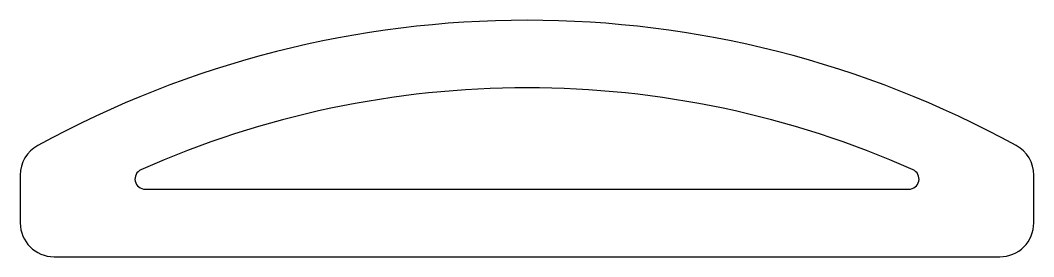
# Model space of a CAD drawing. Extents: x 504.8 to 534.8, y 757.9 to 764.9.
import ezdxf

# ---------------------------------------------------------------- set-up
doc = ezdxf.new("R2010")
doc.units = 0
doc.layers.get('0').update_dxf_attribs({"linetype": 'CONTINUOUS'})

msp = doc.modelspace()

# ---------------------------------------------------------------- linework, layer by layer
at = {"color": 7, "linetype": 'CONTINUOUS'}
for p, q in [((504.848, 760.269), (504.848, 758.854)), ((534.848, 758.854), (534.848, 760.269)), ((508.543, 759.854), (531.152, 759.854)), ((505.848, 757.854), (533.848, 757.854))]:
    msp.add_line(p, q, dxfattribs=at)
for centre, radius, start, end in [((519.848, 734.729), 30.125, 61.2698, 118.7303), ((519.848, 734.729), 28.125, 66.0284, 113.9717), ((505.848, 760.269), 1, 118.7303, 180), ((533.848, 760.269), 1, 0.002, 61.2698), ((508.543, 760.154), 0.3, 113.9717, 270), ((531.152, 760.154), 0.3, 270, 66.0284), ((505.848, 758.854), 1, 180, 270), ((533.848, 758.854), 1, 269.9991, 0.0011)]:
    msp.add_arc(centre, radius, start, end, dxfattribs=at)

doc.saveas('drawing.dxf')
